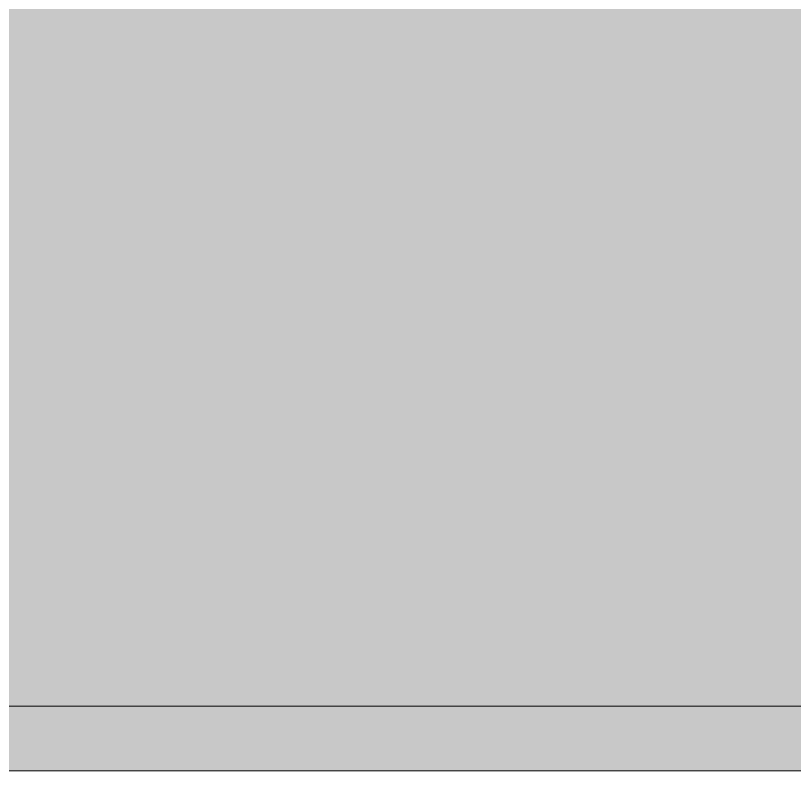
# Model space of a CAD drawing. Header units: inches. Extents: x 21035 to 27109, y -23277 to -20247.
# Drawn here: x 24636.35 to 24642.36, y -22795.95 to -22789.97 of the extents above; entities that cross this region are included whole.
import ezdxf

# ---------------------------------------------------------------- set-up
doc = ezdxf.new("R2010")
doc.units = ezdxf.units.IN
doc.header["$MEASUREMENT"] = 0
doc.linetypes.add('Grid Line 1_2_', pattern=[0.875, 0.5, -0.125, 0.125, -0.125])
for name, color, linetype, lineweight in [('A-WALL', 113, 'Continuous', 9), ('A-WALL-PATT', 111, 'Continuous', 25), ('S-GRID', 1, 'Continuous', 9)]:
    doc.layers.add(name, color=color, linetype=linetype, lineweight=lineweight)

msp = doc.modelspace()

# ---------------------------------------------------------------- hatches: boundary and pattern name
at = {"layer": 'A-WALL', "lineweight": 5}
msp.add_hatch(color=256, dxfattribs=at).paths.add_polyline_path([(24275.8668, -22795.8028), (25073.3277, -22795.8028), (25073.3277, -22795.3028), (24244.7652, -22795.3028), (24244.7652, -22795.8028), (24258.3204, -22795.8028)], flags=0)
at = {"layer": 'A-WALL-PATT', "lineweight": 9}
h = msp.add_hatch(dxfattribs=at)
h.set_pattern_fill('FP_11', color=256, style=0, pattern_type=2)
h.set_pattern_definition([(161.57, (0.96, 0.96), (-7.6802237, -0.0009796), [0, -54.643, 6.067, 0]), (18.43, (-0.96, 0.96), (-7.6802237, 0.0009796), [0, -54.643, 6.067, 0]), (108.43, (0.96, 0.96), (3.8382953, -19.20136532), [18.211, -42.499]), (71.57, (-0.96, 0.96), (3.8382953, 19.20136532), [18.211, -42.499])])
h.paths.add_polyline_path([(24244.7652, -22795.3028), (25073.3277, -22795.3028), (25073.3277, -22787.3028), (24244.7652, -22787.3028), (24244.7652, -22791.8254)], flags=0)
h = msp.add_hatch(dxfattribs=at)
h.set_pattern_fill('FP_13', color=256, style=0, pattern_type=2)
h.set_pattern_definition([(0, (0, 0), (0, 24), []), (90, (0, 0), (-24, 1e-15), [])])
h.paths.add_polyline_path([(24244.7652, -22796.8028), (25073.3277, -22796.8028), (25073.3277, -22795.8028), (24244.7652, -22795.8028)], flags=0)

# ---------------------------------------------------------------- linework, layer by layer
at = {"layer": 'A-WALL'}
for p, q in [((24244.7652, -22795.3028), (25073.3277, -22795.3028)), ((24244.7652, -22795.8028), (25073.3277, -22795.8028))]:
    msp.add_line(p, q, dxfattribs=at)
at = {"layer": 'S-GRID', "linetype": 'Grid Line 1_2_'}
msp.add_line((26557.3237, -22795.3028), (21678.6385, -22795.3028), dxfattribs=at)
msp.add_line((26557.3237, -22795.3028), (21678.6385, -22795.3028), dxfattribs=at)

doc.saveas('drawing.dxf')
